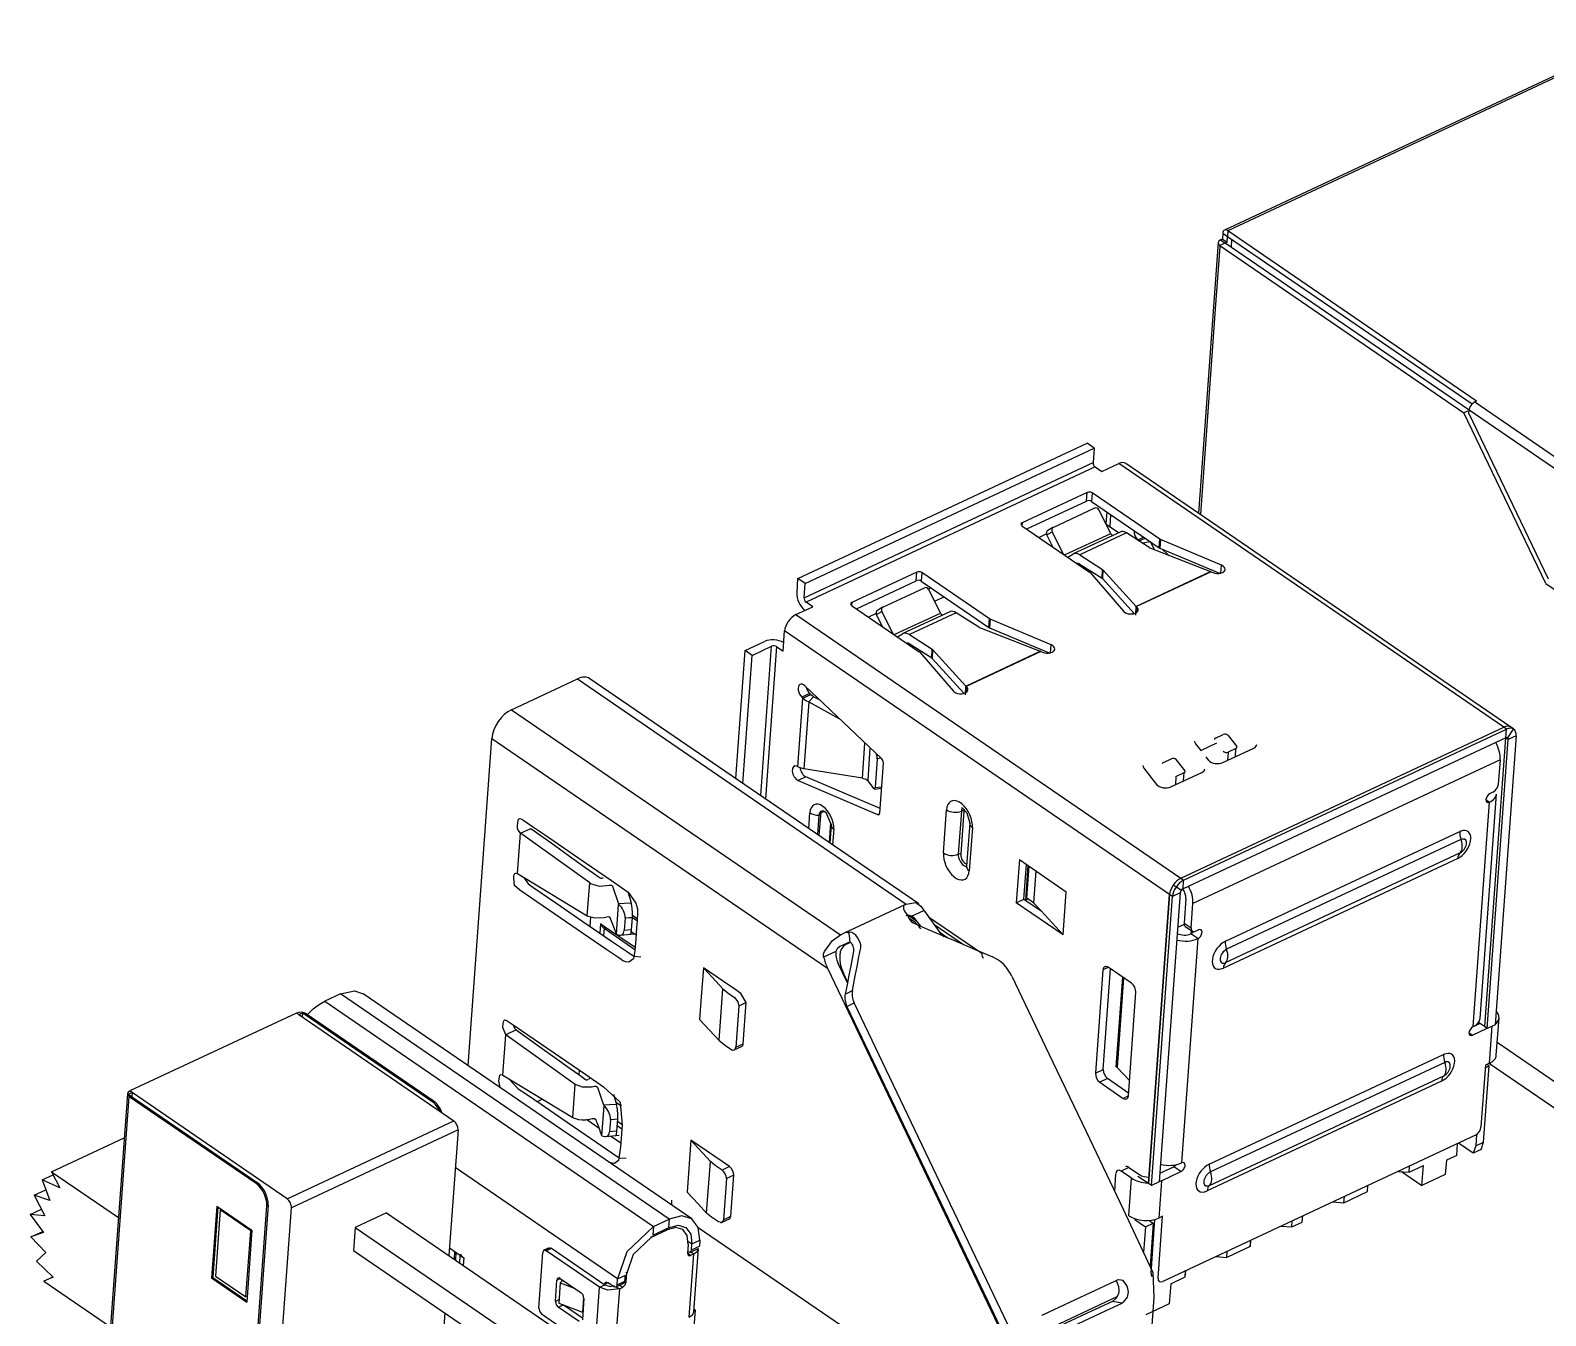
# Model space of a CAD drawing. Header units: millimetres. Extents: x 239 to 841, y 198 to 536.
# Drawn here: x 767.02 to 788.6, y 227.14 to 245.44 of the extents above; entities that cross this region are included whole.
import ezdxf

# ---------------------------------------------------------------- set-up
doc = ezdxf.new("R2010")
doc.units = ezdxf.units.MM

msp = doc.modelspace()

# ---------------------------------------------------------------- linework, layer by layer
for p, q in [((790.103, 245.437), (784.023, 242.593)), ((789.749, 245.24), (784.072, 242.584)), ((783.999, 242.548), (783.993, 242.466)), ((783.999, 242.548), (784.066, 242.502)), ((784.072, 242.584), (784.066, 242.502)), ((784.066, 242.502), (787.548, 240.118)), ((787.613, 240.159), (784.072, 242.584)), ((783.932, 242.415), (783.652, 238.563)), ((783.957, 242.355), (783.892, 241.472)), ((783.993, 242.466), (783.965, 242.453)), ((783.965, 242.453), (784.032, 242.407)), ((783.993, 242.466), (784.06, 242.42)), ((784.032, 242.407), (784.06, 242.42)), ((784.125, 242.461), (784.117, 242.349)), ((783.892, 241.472), (783.68, 238.544)), ((787.586, 240.146), (787.613, 240.159)), ((787.586, 240.146), (792.533, 236.759)), ((787.505, 240.027), (787.433, 239.993)), ((788.596, 237.564), (787.433, 239.993)), ((787.502, 239.982), (787.505, 240.029)), ((787.502, 239.982), (788.63, 237.627)), ((792.452, 236.642), (787.505, 240.029)), ((777.952, 237.633), (782.067, 239.558)), ((778.053, 237.564), (782.168, 239.489)), ((782.168, 239.489), (782.067, 239.558)), ((782.168, 239.489), (782.153, 239.285)), ((778.038, 237.359), (782.153, 239.285)), ((782.277, 239.157), (782.518, 239.269)), ((787.999, 235.517), (782.518, 239.269)), ((788.1, 235.518), (782.619, 239.271)), ((782.183, 239.221), (778.068, 237.296)), ((782.183, 239.221), (782.277, 239.157)), ((782.069, 238.859), (781.142, 238.426)), ((782.06, 238.736), (782.069, 238.859)), ((782.139, 238.854), (782.131, 238.731)), ((783.104, 238.193), (782.139, 238.854)), ((781.208, 238.338), (782.06, 238.736)), ((781.585, 238.359), (782.178, 238.637)), ((782.131, 238.731), (783.095, 238.07)), ((782.405, 238.276), (782.237, 238.609)), ((781.142, 238.426), (781.139, 238.385)), ((781.139, 238.385), (782.103, 237.725)), ((782.348, 238.582), (782.336, 238.413)), ((782.515, 238.284), (782.341, 238.404)), ((782.403, 238.545), (782.39, 238.37)), ((781.49, 238.268), (781.383, 238.218)), ((781.495, 238.254), (781.57, 238.297)), ((781.582, 238.082), (781.495, 238.254)), ((781.582, 238.358), (781.507, 238.315)), ((781.57, 238.297), (781.729, 237.981)), ((781.747, 237.968), (782.405, 238.276)), ((782.538, 238.295), (781.871, 237.983)), ((782.63, 238.281), (781.963, 237.968)), ((782.953, 238.074), (782.63, 238.281)), ((782.876, 238.221), (782.79, 238.181)), ((782.79, 238.181), (782.799, 238.173)), ((782.807, 238.168), (782.894, 238.208)), ((783.095, 238.07), (783.104, 238.193)), ((783.114, 238.188), (783.105, 238.065)), ((783.981, 237.821), (783.114, 238.188)), ((781.568, 238.091), (781.575, 238.095)), ((781.792, 237.938), (781.866, 237.98)), ((781.963, 237.968), (782.286, 237.762)), ((782.97, 238.154), (782.859, 238.134)), ((782.963, 238.069), (783.825, 237.734)), ((783.026, 238.044), (782.97, 238.154)), ((783.105, 238.065), (783.952, 237.707)), ((783.227, 237.966), (783.138, 238.051)), ((781.933, 237.846), (781.929, 237.844)), ((781.936, 237.847), (781.933, 237.846)), ((781.936, 237.839), (781.952, 237.846)), ((781.937, 237.839), (781.952, 237.846)), ((781.957, 237.843), (782.28, 237.637)), ((782.28, 237.637), (782.286, 237.762)), ((782.293, 237.756), (782.288, 237.631)), ((782.764, 237.237), (782.293, 237.756)), ((783.973, 237.711), (783.981, 237.821)), ((777.938, 237.428), (777.952, 237.633)), ((778.053, 237.564), (777.952, 237.633)), ((778.038, 237.359), (778.053, 237.564)), ((779.644, 237.725), (778.717, 237.291)), ((778.783, 237.203), (779.635, 237.602)), ((779.635, 237.602), (779.644, 237.725)), ((779.715, 237.719), (779.706, 237.596)), ((779.706, 237.596), (780.67, 236.936)), ((780.679, 237.059), (779.715, 237.719)), ((782.111, 237.718), (782.584, 237.167)), ((782.288, 237.631), (782.74, 237.133)), ((782.763, 237.237), (783.825, 237.734)), ((783.834, 237.73), (782.77, 237.233)), ((783.834, 237.73), (783.858, 237.719)), ((788.596, 237.564), (791.074, 235.867)), ((779.16, 237.225), (779.753, 237.502)), ((779.848, 237.499), (779.809, 237.481)), ((779.98, 237.142), (779.813, 237.475)), ((779.896, 237.309), (780.032, 237.373)), ((777.921, 237.119), (778.162, 237.232)), ((777.921, 237.119), (783.402, 233.366)), ((778.162, 237.232), (778.068, 237.296)), ((778.717, 237.291), (778.714, 237.25)), ((778.714, 237.251), (779.678, 236.59)), ((779.065, 237.133), (778.958, 237.083)), ((779.07, 237.12), (779.145, 237.163)), ((779.157, 236.947), (779.07, 237.12)), ((779.157, 237.223), (779.083, 237.18)), ((779.145, 237.163), (779.304, 236.847)), ((779.322, 236.834), (779.98, 237.142)), ((780.113, 237.16), (779.446, 236.848)), ((780.205, 237.146), (779.538, 236.834)), ((780.528, 236.939), (780.205, 237.146)), ((782.783, 237.216), (782.77, 237.232)), ((782.779, 237.153), (782.783, 237.216)), ((777.74, 236.599), (777.761, 236.886)), ((783.242, 233.133), (777.761, 236.886)), ((779.143, 236.957), (779.15, 236.96)), ((780.538, 236.935), (781.4, 236.599)), ((780.67, 236.936), (780.679, 237.059)), ((780.689, 237.053), (780.68, 236.93)), ((780.68, 236.93), (781.527, 236.573)), ((781.556, 236.687), (780.689, 237.053)), ((777.198, 236.607), (777.476, 236.737)), ((777.298, 236.539), (777.576, 236.669)), ((777.421, 234.542), (777.576, 236.669)), ((777.646, 236.663), (777.489, 234.495)), ((777.646, 236.663), (777.74, 236.599)), ((779.367, 236.803), (779.441, 236.846)), ((779.508, 236.712), (779.504, 236.709)), ((779.511, 236.713), (779.508, 236.712)), ((779.512, 236.704), (779.527, 236.712)), ((779.512, 236.705), (779.527, 236.712)), ((779.533, 236.709), (779.855, 236.502)), ((779.538, 236.834), (779.861, 236.627)), ((781.548, 236.577), (781.556, 236.687)), ((777.065, 234.785), (777.198, 236.607)), ((777.165, 234.717), (777.298, 236.539)), ((777.298, 236.539), (777.198, 236.607)), ((779.686, 236.584), (780.159, 236.033)), ((779.855, 236.502), (779.861, 236.627)), ((779.868, 236.621), (779.863, 236.496)), ((779.863, 236.496), (780.315, 235.999)), ((780.339, 236.103), (779.868, 236.621)), ((780.339, 236.103), (781.4, 236.599)), ((781.409, 236.595), (780.345, 236.098)), ((781.409, 236.595), (781.433, 236.585)), ((773.874, 235.766), (774.812, 236.205)), ((774.812, 236.205), (779.494, 232.999)), ((779.671, 233.001), (774.989, 236.207)), ((779.144, 235.065), (778.051, 236.104)), ((780.358, 236.082), (780.345, 236.098)), ((780.354, 236.019), (780.358, 236.082)), ((777.952, 234.953), (778.023, 235.93)), ((778.119, 235.996), (778.008, 235.944)), ((778.008, 235.944), (778.023, 235.93)), ((778.023, 235.93), (778.134, 235.982)), ((778.104, 235.877), (778.035, 234.924)), ((778.174, 235.95), (778.104, 235.877)), ((778.104, 235.877), (778.542, 235.637)), ((778.134, 235.982), (778.119, 235.996)), ((778.266, 235.899), (778.174, 235.95)), ((778.257, 235.908), (778.257, 235.904)), ((778.262, 235.902), (778.261, 235.904)), ((778.265, 235.9), (778.265, 235.9)), ((773.874, 235.766), (778.556, 232.56)), ((783.402, 233.366), (787.999, 235.517)), ((783.402, 233.366), (787.999, 235.517)), ((788.03, 235.366), (783.433, 233.216)), ((783.442, 233.339), (788.039, 235.489)), ((783.894, 235.36), (784.004, 235.412)), ((784.075, 235.4), (784.197, 235.244)), ((788.023, 235.363), (787.725, 231.256)), ((788.023, 235.363), (787.725, 231.256)), ((788.175, 235.395), (787.876, 231.281)), ((788.039, 235.489), (787.999, 235.517)), ((788.03, 235.366), (788.039, 235.489)), ((788.064, 235.343), (788.03, 235.366)), ((788.055, 235.367), (788.14, 235.49)), ((788.055, 235.367), (788.055, 235.367)), ((788.175, 235.395), (788.064, 235.343)), ((788.14, 235.491), (788.1, 235.518)), ((773.255, 230.701), (773.594, 235.358)), ((773.594, 235.358), (778.374, 232.085)), ((778.869, 234.789), (778.905, 235.291)), ((778.977, 235.223), (778.944, 234.76)), ((783.611, 235.282), (783.687, 235.186)), ((783.687, 235.186), (783.913, 235.292)), ((784.001, 235.013), (784.441, 235.219)), ((784.076, 235.162), (784.068, 235.044)), ((784.187, 235.214), (784.076, 235.162)), ((784.178, 235.096), (784.187, 235.214)), ((787.765, 231.229), (788.064, 235.343)), ((777.952, 234.953), (777.937, 234.96)), ((779.081, 235.067), (779.051, 234.658)), ((779.07, 235.135), (779.072, 235.13)), ((779.072, 235.13), (779.075, 235.13)), ((779.134, 235.074), (779.081, 235.067)), ((779.116, 234.295), (779.168, 235.006)), ((782.874, 234.935), (783.057, 234.701)), ((783.152, 235.013), (783.27, 235.068)), ((783.333, 235.057), (783.46, 234.896)), ((787.948, 235.054), (783.573, 233.008)), ((783.757, 235.096), (783.798, 235.044)), ((787.948, 235.054), (787.922, 234.706)), ((778.065, 234.811), (777.953, 234.759)), ((777.953, 234.759), (779.086, 234.274)), ((778.869, 234.789), (778.035, 234.924)), ((779.121, 234.359), (778.065, 234.811)), ((779.037, 234.64), (778.944, 234.76)), ((783.262, 234.667), (783.703, 234.873)), ((783.333, 234.815), (783.324, 234.697)), ((783.333, 234.815), (783.45, 234.87)), ((783.441, 234.751), (783.45, 234.87)), ((779.043, 234.636), (779.142, 234.649)), ((779.051, 234.658), (779.143, 234.669)), ((787.663, 231.372), (787.895, 234.565)), ((787.842, 234.59), (787.805, 234.572)), ((778.104, 234.074), (778.12, 234.298)), ((779.086, 234.274), (779.115, 234.287)), ((780.022, 233.726), (780.067, 234.34)), ((780.278, 234.323), (780.233, 233.709)), ((780.313, 234.321), (780.269, 233.707)), ((787.564, 231.257), (787.796, 234.449)), ((787.745, 234.485), (787.796, 234.449)), ((778.25, 234.264), (778.23, 233.988)), ((778.272, 234.258), (778.251, 233.973)), ((778.4, 233.872), (778.42, 234.156)), ((778.422, 234.127), (778.404, 233.869)), ((780.396, 234.151), (780.351, 233.537)), ((780.434, 234.088), (780.39, 233.474)), ((778.461, 234.065), (778.445, 233.841)), ((784.036, 232.469), (787.372, 234.03)), ((787.39, 233.917), (784.054, 232.356)), ((787.344, 233.648), (784.008, 232.087)), ((784.04, 232.165), (787.376, 233.726)), ((781.103, 233.631), (781.058, 233.017)), ((781.103, 233.631), (781.771, 233.173)), ((781.169, 233.069), (781.205, 233.561)), ((781.226, 233.546), (781.19, 233.054)), ((781.239, 233.537), (781.206, 233.086)), ((781.339, 233.469), (781.307, 233.017)), ((783.334, 233.242), (783.293, 233.269)), ((783.406, 233.192), (783.334, 233.242)), ((783.402, 233.366), (783.442, 233.339)), ((783.433, 233.216), (783.442, 233.339)), ((775.368, 232.57), (775.399, 232.995)), ((775.397, 233.002), (775.399, 232.995)), ((781.058, 233.017), (781.169, 233.069)), ((781.726, 232.559), (781.058, 233.017)), ((781.169, 233.069), (781.412, 232.903)), ((781.191, 233.054), (781.228, 233.071)), ((781.307, 233.017), (781.206, 233.086)), ((781.307, 233.017), (781.412, 232.903)), ((781.726, 232.559), (781.771, 233.173)), ((782.943, 229.019), (783.242, 233.133)), ((783.242, 233.133), (782.943, 229.019)), ((782.983, 228.992), (783.282, 233.106)), ((783.393, 233.158), (783.094, 229.044)), ((783.282, 233.106), (783.242, 233.133)), ((783.393, 233.158), (783.282, 233.106)), ((783.473, 233.076), (783.448, 232.728)), ((783.548, 232.66), (783.573, 233.008)), ((774.997, 232.813), (774.988, 232.685)), ((775.492, 232.802), (775.479, 232.624)), ((775.595, 232.808), (775.661, 232.763)), ((775.662, 232.789), (775.596, 232.835)), ((779.591, 232.756), (779.529, 232.799)), ((779.569, 232.827), (779.744, 232.909)), ((779.754, 232.896), (779.959, 232.613)), ((779.81, 232.818), (780.567, 232.3)), ((781.412, 232.903), (781.726, 232.559)), ((775.142, 232.716), (775.133, 232.587)), ((775.214, 232.666), (775.142, 232.716)), ((775.191, 232.655), (775.183, 232.552)), ((775.191, 232.655), (775.214, 232.666)), ((775.191, 232.655), (775.63, 232.354)), ((775.632, 232.38), (775.214, 232.666)), ((775.368, 232.57), (775.366, 232.576)), ((775.424, 232.556), (775.613, 232.575)), ((775.646, 232.558), (775.578, 232.604)), ((779.699, 232.685), (779.65, 232.753)), ((779.887, 232.712), (780.31, 232.423)), ((780.071, 232.525), (779.976, 232.59)), ((779.976, 232.59), (780.07, 232.525)), ((783.449, 232.706), (783.357, 232.663)), ((783.448, 232.728), (783.548, 232.66)), ((783.465, 232.681), (783.566, 232.612)), ((783.644, 232.507), (783.544, 232.576)), ((783.549, 232.578), (783.552, 232.621)), ((783.653, 232.63), (783.616, 232.613)), ((778.701, 232.453), (778.633, 232.421)), ((783.644, 232.507), (783.412, 229.314)), ((778.655, 231.876), (778.522, 232.155)), ((778.374, 232.085), (780.902, 226.79)), ((778.6, 232.015), (778.583, 232.027)), ((778.658, 231.893), (778.6, 232.015)), ((782.294, 232.063), (782.187, 230.59)), ((782.368, 232.098), (782.294, 232.063)), ((782.298, 230.642), (782.402, 232.075)), ((782.701, 231.871), (782.367, 232.099)), ((782.482, 230.683), (782.575, 231.957)), ((782.588, 231.948), (782.495, 230.672)), ((771.439, 231.719), (771.217, 231.615)), ((776.118, 228.515), (771.439, 231.719)), ((776.441, 228.519), (771.762, 231.723)), ((776.83, 231.055), (776.883, 231.792)), ((778.624, 231.716), (778.727, 231.767)), ((782.655, 230.269), (782.762, 231.743)), ((771.217, 231.615), (775.895, 228.411)), ((777.111, 231.547), (777.068, 230.961)), ((777.173, 231.009), (777.216, 231.596)), ((778.648, 231.543), (778.751, 231.594)), ((770.812, 231.448), (768.44, 230.338)), ((770.846, 231.425), (770.812, 231.448)), ((770.846, 231.425), (770.901, 231.451)), ((770.846, 231.425), (773.051, 229.915)), ((770.897, 231.39), (770.901, 231.451)), ((770.901, 231.451), (770.935, 231.428)), ((770.935, 231.428), (770.953, 231.437)), ((770.935, 231.428), (772.739, 230.192)), ((770.953, 231.437), (772.758, 230.201)), ((776.552, 231.356), (776.83, 231.055)), ((787.662, 231.299), (787.546, 231.245)), ((787.725, 231.256), (787.64, 231.314)), ((787.876, 231.281), (787.765, 231.229)), ((787.893, 230.847), (787.932, 231.379)), ((787.504, 231.169), (787.555, 231.134)), ((787.555, 231.134), (787.762, 231.231)), ((787.567, 231.258), (787.567, 231.255)), ((787.765, 231.229), (787.725, 231.256)), ((787.795, 230.732), (787.833, 231.261)), ((777.045, 230.922), (777.149, 230.971)), ((777.068, 230.961), (777.173, 231.009)), ((783.805, 229.297), (787.141, 230.858)), ((787.907, 231.031), (789.265, 230.101)), ((774.839, 230.636), (774.834, 230.568)), ((782.187, 230.59), (782.298, 230.642)), ((782.495, 230.672), (782.67, 230.486)), ((787.16, 230.745), (783.823, 229.185)), ((787.739, 230.706), (787.675, 229.826)), ((787.712, 229.61), (787.791, 230.694)), ((787.736, 230.669), (787.791, 230.694)), ((787.795, 230.732), (787.739, 230.706)), ((787.791, 230.694), (787.76, 230.716)), ((787.794, 230.731), (789.239, 229.742)), ((774.984, 230.537), (774.981, 230.506)), ((782.359, 230.514), (782.248, 230.462)), ((782.248, 230.462), (782.582, 230.233)), ((782.657, 230.309), (782.359, 230.514)), ((787.114, 230.476), (783.777, 228.915)), ((783.809, 228.994), (787.146, 230.555)), ((768.407, 230.299), (768.026, 225.068)), ((768.052, 225.026), (768.432, 230.257)), ((768.473, 230.315), (768.417, 230.289)), ((768.451, 230.266), (768.417, 230.289)), ((768.451, 230.266), (768.432, 230.257)), ((770.237, 229.022), (768.432, 230.257)), ((768.473, 230.315), (768.44, 230.338)), ((770.255, 229.03), (768.451, 230.266)), ((768.473, 230.315), (768.469, 230.254)), ((770.679, 228.805), (768.473, 230.315)), ((772.739, 230.192), (772.758, 230.201)), ((782.582, 230.233), (782.654, 230.267)), ((775.16, 229.702), (775.191, 230.126)), ((775.188, 230.134), (775.191, 230.126)), ((775.439, 230.122), (775.36, 230.176)), ((770.679, 228.805), (773.051, 229.915)), ((773.112, 229.787), (770.74, 228.677)), ((773.112, 229.787), (772.982, 227.996)), ((775.283, 229.934), (775.27, 229.755)), ((775.384, 229.907), (775.45, 229.862)), ((767.327, 229.189), (768.361, 229.673)), ((775.16, 229.702), (775.157, 229.708)), ((775.216, 229.688), (775.405, 229.707)), ((776.427, 229.637), (776.373, 228.9)), ((776.705, 229.336), (776.427, 229.637)), ((776.976, 229.261), (776.427, 229.637)), ((787.595, 229.709), (783.147, 227.628)), ((787.331, 229.421), (787.343, 229.591)), ((787.566, 229.453), (787.355, 229.597)), ((787.601, 229.558), (787.566, 229.453)), ((787.613, 229.72), (787.601, 229.558)), ((787.601, 229.558), (787.712, 229.61)), ((787.677, 229.505), (787.712, 229.61)), ((776.651, 228.599), (776.705, 229.336)), ((787.182, 229.352), (787.167, 229.147)), ((787.331, 229.421), (787.182, 229.352)), ((787.677, 229.505), (787.566, 229.453)), ((767.193, 229.071), (767.349, 229.145)), ((767.327, 229.189), (767.442, 228.961)), ((767.327, 229.189), (768.279, 228.537)), ((775.383, 227.665), (773.073, 229.247)), ((776.976, 229.261), (776.871, 229.212)), ((777.037, 229.14), (776.932, 229.091)), ((776.994, 228.554), (777.037, 229.14)), ((782.461, 228.907), (782.479, 229.161)), ((782.663, 229.25), (782.552, 229.198)), ((782.702, 229.095), (782.552, 229.198)), ((782.663, 229.25), (782.814, 229.147)), ((782.943, 229.019), (782.792, 229.122)), ((783.103, 229.166), (783.303, 229.26)), ((783.125, 229.061), (783.403, 229.191)), ((783.403, 229.191), (783.303, 229.26)), ((783.308, 229.263), (783.31, 229.285)), ((786.495, 229.194), (786.651, 229.182)), ((786.542, 229.191), (786.834, 228.991)), ((786.651, 229.182), (786.855, 229.277)), ((786.651, 229.182), (786.657, 229.27)), ((786.834, 228.991), (786.855, 229.277)), ((787.167, 229.147), (786.834, 228.991)), ((767.077, 228.855), (767.244, 228.933)), ((767.442, 228.961), (767.193, 229.071)), ((767.193, 229.071), (767.3, 228.78)), ((770.237, 229.022), (770.255, 229.03)), ((776.932, 229.091), (776.89, 228.505)), ((782.664, 228.562), (782.702, 229.095)), ((782.983, 228.992), (782.943, 229.019)), ((783.094, 229.044), (782.983, 228.992)), ((783.125, 229.061), (783.087, 228.529)), ((785.724, 228.748), (786.058, 228.905)), ((786.058, 228.905), (786.066, 228.994)), ((786.058, 228.905), (786.064, 228.993)), ((767.3, 228.78), (767.077, 228.855)), ((767.077, 228.855), (767.231, 228.562)), ((769.678, 228.7), (769.604, 227.676)), ((769.695, 228.688), (769.622, 227.685)), ((769.678, 228.7), (770.179, 228.357)), ((770.251, 226.803), (770.389, 228.703)), ((770.408, 228.711), (770.27, 226.812)), ((770.408, 228.711), (770.389, 228.703)), ((770.521, 225.667), (770.74, 228.677)), ((785.568, 228.761), (785.724, 228.748)), ((785.724, 228.748), (785.73, 228.837)), ((767.023, 228.58), (767.182, 228.654)), ((767.231, 228.562), (767.023, 228.58)), ((767.023, 228.58), (767.213, 228.325)), ((769.727, 228.645), (769.658, 227.703)), ((769.746, 228.653), (769.727, 228.645)), ((770.161, 228.347), (769.727, 228.645)), ((772.095, 228.603), (771.65, 228.395)), ((772.095, 228.603), (775.487, 226.281)), ((775.895, 228.411), (776.118, 228.515)), ((776.118, 228.515), (776.109, 228.392)), ((776.852, 228.46), (776.985, 228.522)), ((782.748, 228.521), (782.748, 228.508)), ((782.748, 228.508), (782.764, 228.516)), ((782.748, 228.508), (782.898, 228.405)), ((782.953, 228.496), (783.009, 228.457)), ((782.978, 227.744), (783.034, 228.51)), ((782.997, 228.502), (783.033, 228.499)), ((783.078, 227.675), (783.142, 228.555)), ((783.142, 228.555), (783.087, 228.529)), ((784.983, 228.402), (784.989, 228.49)), ((784.983, 228.402), (785.131, 228.471)), ((785.131, 228.471), (785.139, 228.56)), ((785.131, 228.471), (785.137, 228.559)), ((767.033, 228.261), (767.202, 228.34)), ((767.213, 228.325), (767.033, 228.261)), ((767.033, 228.261), (767.246, 228.037)), ((770.093, 227.406), (770.161, 228.347)), ((770.179, 228.357), (770.105, 227.333)), ((770.179, 228.355), (770.161, 228.347)), ((771.65, 228.395), (771.626, 228.068)), ((771.65, 228.395), (775.042, 226.073)), ((775.855, 228.267), (775.867, 228.259)), ((775.867, 228.259), (776.089, 228.363)), ((775.895, 228.411), (775.886, 228.288)), ((775.886, 228.288), (776.109, 228.392)), ((776.089, 228.363), (776.072, 228.375)), ((782.898, 228.405), (782.872, 228.046)), ((782.898, 228.405), (783.009, 228.457)), ((783.009, 228.457), (782.965, 227.85)), ((783.002, 228.365), (783.024, 228.375)), ((784.827, 228.414), (784.983, 228.402)), ((767.246, 228.037), (767.109, 227.914)), ((771.626, 228.068), (775.018, 225.745)), ((772.99, 228.103), (773.194, 227.963)), ((773.063, 228.053), (773.055, 227.946)), ((773.079, 227.93), (773.087, 228.036)), ((774.263, 227.247), (774.321, 228.041)), ((774.411, 228.105), (774.336, 228.07)), ((774.368, 228.064), (774.442, 228.099)), ((775.127, 227.545), (774.368, 228.064)), ((774.442, 228.099), (775.201, 227.579)), ((776.389, 228.155), (776.38, 228.028)), ((776.424, 227.998), (776.38, 228.028)), ((776.382, 228.057), (776.389, 228.052)), ((776.384, 228.056), (776.382, 228.055)), ((776.384, 228.202), (776.443, 228.161)), ((776.421, 228.046), (776.532, 228.098)), ((776.425, 228.048), (776.469, 228.019)), ((776.437, 228.075), (776.443, 228.161)), ((776.437, 228.075), (776.548, 228.127)), ((776.443, 228.161), (776.554, 228.213)), ((776.469, 227.195), (776.535, 228.096)), ((776.554, 228.213), (776.548, 228.127)), ((784.389, 228.124), (784.056, 227.968)), ((784.056, 227.968), (784.062, 228.056)), ((784.389, 228.124), (784.398, 228.213)), ((784.396, 228.212), (784.389, 228.124)), ((767.109, 227.914), (767.35, 227.688)), ((773.137, 227.89), (773.144, 227.997)), ((773.194, 227.963), (773.186, 227.856)), ((776.403, 227.118), (776.469, 228.019)), ((776.469, 228.019), (776.424, 227.998)), ((783.9, 227.98), (784.056, 227.968)), ((767.214, 227.633), (767.343, 227.694)), ((767.35, 227.688), (767.214, 227.633)), ((767.214, 227.633), (768.165, 226.981)), ((769.622, 227.685), (769.604, 227.676)), ((769.604, 227.676), (770.105, 227.333)), ((769.622, 227.685), (770.106, 227.353)), ((769.658, 227.703), (770.093, 227.406)), ((774.498, 227.343), (774.52, 227.646)), ((774.52, 227.646), (774.568, 227.669)), ((774.567, 227.606), (774.546, 227.319)), ((774.567, 227.67), (774.865, 227.466)), ((774.592, 227.653), (774.59, 227.628)), ((775.202, 227.587), (775.25, 227.61)), ((775.249, 227.611), (775.329, 227.556)), ((775.361, 227.55), (775.472, 227.602)), ((775.376, 227.579), (775.383, 227.665)), ((775.376, 227.579), (775.488, 227.631)), ((775.383, 227.665), (775.494, 227.717)), ((775.488, 227.631), (775.494, 227.717)), ((775.505, 227.619), (775.488, 227.631)), ((775.514, 227.746), (775.503, 227.754)), ((775.505, 227.619), (775.514, 227.746)), ((783.259, 227.595), (783.463, 227.691)), ((783.463, 227.691), (783.471, 227.78)), ((783.463, 227.691), (783.469, 227.779)), ((770.111, 227.414), (770.093, 227.406)), ((774.904, 227.383), (774.882, 227.08)), ((774.9, 227.395), (774.885, 227.19)), ((775.061, 226.644), (775.127, 227.545)), ((775.127, 227.545), (775.201, 227.579)), ((775.409, 227.523), (775.343, 226.622)), ((775.365, 227.552), (775.409, 227.523)), ((775.409, 227.523), (775.453, 227.543)), ((775.453, 227.543), (775.41, 227.573)), ((782.499, 227.411), (781.412, 226.902)), ((783.259, 227.595), (783.238, 227.309)), ((772.923, 227.18), (772.863, 226.359)), ((774.55, 227.368), (774.498, 227.343)), ((774.538, 227.261), (774.612, 227.295)), ((774.835, 227.057), (774.538, 227.261)), ((774.612, 227.295), (774.884, 227.109)), ((776.461, 226.807), (776.491, 227.216)), ((776.47, 227.206), (776.491, 227.216)), ((776.491, 227.216), (776.472, 227.229)), ((783.238, 227.309), (782.904, 227.153)), ((774.302, 227.164), (775.061, 226.644))]:
    msp.add_line(p, q)
for points in [[(784.06, 242.42), (784.066, 242.502)], [(783.965, 242.453), (783.942, 242.436), (783.932, 242.415), (783.938, 242.392), (783.958, 242.372)], [(783.958, 242.372), (783.957, 242.363), (783.957, 242.355)], [(784.032, 242.407), (783.958, 242.372)], [(783.958, 242.372), (787.433, 239.993)], [(787.507, 240.028), (784.032, 242.407)], [(783.834, 237.73), (783.829, 237.732), (783.825, 237.734)], [(782.76, 237.111), (782.764, 237.238)], [(781.409, 236.595), (781.404, 236.598), (781.4, 236.599)], [(780.335, 235.977), (780.339, 236.103)], [(780.335, 235.977), (780.34, 236.044), (780.345, 236.098)], [(780.339, 236.103), (780.342, 236.1), (780.345, 236.098)], [(778.023, 235.93), (778.065, 235.898), (778.104, 235.877)], [(778.174, 235.95), (778.15, 235.967), (778.134, 235.982)], [(778.035, 234.924), (777.985, 234.939), (777.952, 234.953)], [(778.869, 234.789), (778.92, 234.776), (778.944, 234.76)], [(778.324, 234.323), (778.324, 234.323), (778.324, 234.323), (778.324, 234.323), (778.324, 234.323), (778.324, 234.323), (778.324, 234.323), (778.325, 234.322), (778.347, 234.306), (778.422, 234.126)], [(780.28, 234.375), (780.28, 234.375), (780.28, 234.375), (780.28, 234.375), (780.28, 234.375), (780.28, 234.375), (780.281, 234.375), (780.288, 234.371), (780.354, 234.298), (780.396, 234.151)], [(774.002, 234.006), (773.969, 234.05), (773.961, 234.073), (773.959, 234.083), (773.958, 234.092), (773.959, 234.1), (773.959, 234.114), (773.962, 234.156), (773.968, 234.199), (773.987, 234.218), (774.02, 234.209), (774.048, 234.19), (774.097, 234.156), (774.186, 234.095), (774.343, 233.988), (774.82, 233.661), (775.298, 233.334), (775.536, 233.169), (775.643, 233.013), (775.666, 232.931), (775.669, 232.896), (775.669, 232.87), (775.668, 232.859), (775.667, 232.838), (775.664, 232.805), (775.661, 232.754), (775.654, 232.663), (775.642, 232.5), (775.63, 232.338), (775.608, 232.221), (775.546, 232.173), (775.499, 232.176), (775.459, 232.193), (775.433, 232.21), (775.388, 232.241), (775.331, 232.28), (775.231, 232.349), (775.051, 232.472), (774.73, 232.691), (774.157, 233.084), (773.994, 233.195), (773.917, 233.263), (773.905, 233.37), (773.908, 233.404), (773.91, 233.416), (773.919, 233.433), (773.934, 233.441), (773.96, 233.433)], [(774.002, 234.006), (774.15, 234.076)], [(774.15, 234.075), (774.484, 233.836), (774.701, 233.681), (774.917, 233.526), (775.039, 233.44), (775.092, 233.402), (775.134, 233.372)], [(778.426, 234.143), (778.423, 234.134), (778.422, 234.128)], [(778.422, 234.128), (778.434, 234.091), (778.461, 234.065)], [(773.96, 233.433), (774.002, 234.006)], [(774.988, 233.301), (774.002, 234.006)], [(773.96, 233.433), (774.953, 232.831)], [(780.351, 233.537), (780.349, 233.521), (780.348, 233.52), (780.348, 233.52)], [(774.05, 233.377), (774.112, 233.285), (774.178, 233.24), (774.295, 233.16), (774.503, 233.018), (774.876, 232.762), (775.299, 232.473), (775.511, 232.328), (775.616, 232.257), (775.714, 232.249)], [(774.953, 232.831), (774.988, 233.301)], [(774.988, 233.301), (774.994, 233.296), (775, 233.293)], [(775, 233.293), (775.122, 233.256), (775.224, 233.262)], [(775.134, 233.372), (775.147, 233.367), (775.158, 233.367)], [(775.158, 233.367), (775.159, 233.367), (775.16, 233.367)], [(775.16, 233.367), (775.171, 233.37), (775.179, 233.372)], [(775.224, 233.262), (775.263, 233.27)], [(775.263, 233.27), (775.297, 233.267), (775.313, 233.253)], [(775.313, 233.253), (775.397, 233.002)], [(775.577, 233.014), (775.476, 233.008), (775.397, 233.002)], [(775.529, 233.175), (775.556, 233.085), (775.577, 233.014)], [(775.595, 232.809), (775.596, 232.882), (775.592, 232.932), (775.586, 232.978), (775.577, 233.014)], [(778.625, 232.593), (779.476, 232.991)], [(779.476, 232.991), (779.462, 232.981), (779.455, 232.972)], [(779.476, 232.991), (779.486, 232.995), (779.494, 232.999)], [(779.494, 232.999), (779.629, 233.02), (779.703, 232.969)], [(774.966, 232.824), (774.959, 232.828), (774.953, 232.831)], [(775.191, 232.805), (775.06, 232.798), (774.966, 232.824)], [(775.23, 232.814), (775.191, 232.805)], [(775.28, 232.801), (775.257, 232.815), (775.23, 232.814)], [(775.366, 232.576), (775.28, 232.801)], [(775.492, 232.802), (775.549, 232.806), (775.595, 232.809)], [(775.582, 232.634), (775.595, 232.809)], [(779.455, 232.972), (779.455, 232.926), (779.479, 232.883)], [(779.479, 232.883), (779.506, 232.844), (779.523, 232.81)], [(779.569, 232.827), (779.522, 232.84), (779.487, 232.832)], [(779.523, 232.84), (779.65, 232.753)], [(779.523, 232.81), (779.53, 232.797), (779.535, 232.787)], [(779.535, 232.787), (779.561, 232.75), (779.59, 232.732)], [(779.703, 232.969), (779.724, 232.938), (779.744, 232.909)], [(779.744, 232.909), (779.75, 232.902), (779.754, 232.896)], [(775.582, 232.634), (775.524, 232.629), (775.479, 232.624)], [(775.564, 232.57), (775.57, 232.575), (775.575, 232.588), (775.582, 232.634)], [(778.327, 232.325), (778.443, 232.481), (778.556, 232.56)], [(778.556, 232.56), (778.595, 232.578), (778.625, 232.593)], [(778.661, 232.601), (778.64, 232.598), (778.625, 232.593)], [(778.691, 232.511), (778.679, 232.578), (778.658, 232.596), (778.625, 232.593)], [(778.777, 232.554), (778.718, 232.594), (778.661, 232.601)], [(779.59, 232.732), (779.805, 232.639), (779.975, 232.566), (780.223, 232.46), (780.472, 232.353), (780.721, 232.246)], [(778.549, 232.393), (778.51, 232.362), (778.492, 232.323)], [(778.693, 232.46), (778.549, 232.393)], [(778.69, 232.494), (778.691, 232.504), (778.691, 232.511)], [(778.693, 232.46), (778.69, 232.48), (778.69, 232.494)], [(778.693, 232.46), (778.694, 232.459), (778.695, 232.459)], [(778.695, 232.459), (778.709, 232.445), (778.718, 232.43)], [(778.718, 232.43), (778.726, 232.413), (778.733, 232.399)], [(778.727, 231.767), (778.767, 231.976), (778.793, 232.111), (778.819, 232.246), (778.845, 232.381)], [(778.733, 232.399), (778.744, 232.36), (778.742, 232.33)], [(778.821, 232.482), (778.798, 232.524), (778.777, 232.554)], [(778.836, 232.45), (778.827, 232.468), (778.821, 232.482)], [(778.845, 232.381), (778.845, 232.42), (778.836, 232.45)], [(778.317, 232.242), (778.316, 232.289), (778.327, 232.325)], [(778.492, 232.323), (778.317, 232.242)], [(778.742, 232.33), (778.702, 232.121), (778.676, 231.986), (778.65, 231.851), (778.624, 231.716)], [(776.605, 232.093), (776.575, 231.68), (776.552, 231.356)], [(776.883, 231.792), (776.728, 231.96), (776.605, 232.093)], [(777.216, 231.596), (777.14, 231.727), (777.051, 231.788), (776.891, 231.897), (776.605, 232.093)], [(780.998, 231.971), (781.525, 230.866), (782.053, 229.762), (782.58, 228.657), (783.002, 227.754), (783.02, 227.399), (782.924, 226.08)], [(771.439, 231.719), (771.637, 231.763), (771.762, 231.723)], [(776.883, 231.792), (776.973, 231.721), (777.05, 231.668)], [(770.97, 231.429), (771.05, 231.506), (771.105, 231.549), (771.161, 231.585), (771.217, 231.615)], [(777.05, 231.668), (777.097, 231.607), (777.111, 231.547)], [(777.216, 231.596), (777.111, 231.547)], [(778.648, 231.543), (780.037, 228.635), (780.648, 227.356), (780.782, 227.075), (780.888, 226.851), (780.913, 226.702)], [(780.941, 225.152), (781.013, 226.145), (781.045, 226.581), (781.045, 226.7), (781.018, 226.83), (780.939, 227.012), (778.751, 231.594)], [(773.793, 231.137), (773.75, 231.241), (773.755, 231.298), (773.764, 231.338), (773.779, 231.349), (773.798, 231.347), (773.84, 231.32), (773.924, 231.262), (774.933, 230.572), (775.185, 230.399), (775.421, 230.177), (775.45, 229.85), (775.427, 229.541), (775.397, 229.348), (775.339, 229.305), (775.259, 229.319)], [(773.899, 231.278), (773.918, 231.233), (773.942, 231.207)], [(773.752, 230.564), (773.793, 231.137)], [(773.942, 231.207), (773.793, 231.137)], [(774.779, 230.432), (773.793, 231.137)], [(773.942, 231.207), (774.276, 230.967), (774.492, 230.813), (774.709, 230.658), (774.83, 230.571), (774.883, 230.533), (774.925, 230.503)], [(776.83, 231.055), (776.919, 230.984), (776.996, 230.931)], [(773.712, 230.386), (773.695, 230.481), (773.709, 230.563), (773.728, 230.572), (773.752, 230.564)], [(773.752, 230.564), (774.745, 229.962)], [(773.842, 230.508), (773.969, 230.371), (774.086, 230.291), (774.294, 230.149), (774.667, 229.893), (775.09, 229.604), (775.302, 229.459), (775.408, 229.388), (775.505, 229.38)], [(774.745, 229.962), (774.779, 230.432)], [(774.792, 230.424), (774.784, 230.428), (774.779, 230.432)], [(775.015, 230.393), (774.885, 230.391), (774.792, 230.424)], [(774.925, 230.503), (774.938, 230.498), (774.95, 230.498)], [(774.95, 230.498), (774.951, 230.498), (774.952, 230.499)], [(774.952, 230.499), (774.962, 230.502), (774.971, 230.504)], [(775.054, 230.401), (775.033, 230.397), (775.015, 230.393)], [(775.104, 230.384), (775.081, 230.401), (775.054, 230.401)], [(774.317, 230.221), (774.241, 230.185)], [(775.188, 230.134), (775.16, 230.219), (775.141, 230.274), (775.123, 230.329), (775.113, 230.36), (775.104, 230.384)], [(775.325, 230.291), (775.349, 230.21), (775.369, 230.146)], [(775.369, 230.146), (775.268, 230.139), (775.188, 230.134)], [(775.386, 229.941), (775.387, 230.013), (775.384, 230.063), (775.377, 230.109), (775.369, 230.146)], [(774.745, 229.962), (774.752, 229.958), (774.758, 229.955)], [(774.758, 229.955), (774.828, 229.933), (774.88, 229.927), (774.932, 229.929), (774.982, 229.937)], [(775.12, 229.806), (774.939, 229.93)], [(774.982, 229.937), (775.004, 229.942), (775.021, 229.946)], [(775.021, 229.946), (775.055, 229.945), (775.072, 229.932)], [(775.072, 229.932), (775.081, 229.908), (775.088, 229.889), (775.101, 229.856), (775.12, 229.806), (775.138, 229.757), (775.157, 229.708)], [(775.374, 229.766), (775.316, 229.76), (775.27, 229.755)], [(775.283, 229.934), (775.341, 229.938), (775.386, 229.941)], [(775.355, 229.702), (775.361, 229.707), (775.367, 229.72), (775.374, 229.766)], [(775.374, 229.766), (775.386, 229.941)], [(775.446, 229.795), (775.379, 229.841)], [(775.431, 229.593), (775.282, 229.695)], [(776.871, 229.212), (776.773, 229.279), (776.705, 229.336)], [(776.373, 228.9), (776.529, 228.731), (776.651, 228.599)], [(776.153, 228.784), (776.151, 228.748), (776.149, 228.72)], [(776.554, 228.213), (776.533, 228.397), (776.442, 228.519), (776.296, 228.56), (776.118, 228.515)], [(776.818, 228.475), (776.719, 228.542), (776.651, 228.599)], [(776.89, 228.505), (776.881, 228.48), (776.865, 228.466), (776.818, 228.475)], [(776.89, 228.505), (776.994, 228.554)], [(776.971, 228.515), (776.988, 228.532), (776.994, 228.554)], [(775.895, 228.411), (775.516, 228.05), (775.383, 227.665)], [(775.867, 228.259), (775.606, 228.011), (775.514, 227.746)], [(776.389, 228.155), (776.374, 228.282), (776.312, 228.365), (776.212, 228.394), (776.089, 228.363)], [(776.109, 228.392), (776.246, 228.427), (776.357, 228.395), (776.426, 228.302), (776.443, 228.161)], [(776.533, 228.396), (780.806, 225.47)], [(774.368, 228.064), (774.351, 228.072), (774.336, 228.07), (774.325, 228.059), (774.321, 228.041)], [(774.358, 228.058), (774.389, 228.094), (774.432, 228.104)], [(774.432, 228.104), (774.438, 228.102), (774.442, 228.099)], [(776.38, 228.028), (776.382, 228.01), (776.391, 227.997), (776.406, 227.993), (776.424, 227.998)], [(776.389, 228.052), (776.406, 228.045), (776.421, 228.046), (776.432, 228.057), (776.437, 228.075)], [(776.469, 228.019), (776.52, 228.057), (776.535, 228.096)], [(773.146, 228.018), (773.157, 227.998), (773.167, 227.986), (773.18, 227.974), (773.194, 227.963)], [(774.567, 227.67), (774.55, 227.677), (774.535, 227.675), (774.525, 227.664), (774.52, 227.646)], [(774.607, 227.643), (774.567, 227.606)], [(774.567, 227.606), (774.779, 227.525)], [(775.202, 227.587), (775.206, 227.605), (775.217, 227.616), (775.232, 227.618), (775.249, 227.611)], [(775.488, 227.631), (775.483, 227.613), (775.472, 227.602), (775.457, 227.601), (775.44, 227.608)], [(775.453, 227.543), (775.492, 227.58), (775.505, 227.619)], [(782.46, 227.628), (782.113, 227.465), (781.889, 227.36), (781.664, 227.255), (781.44, 227.15)], [(782.496, 227.645), (782.476, 227.635), (782.46, 227.628)], [(782.506, 227.59), (782.494, 227.615), (782.481, 227.631)], [(782.516, 227.651), (782.505, 227.648), (782.496, 227.645)], [(782.634, 227.571), (782.579, 227.639), (782.516, 227.651)], [(774.904, 227.383), (774.892, 227.435), (774.865, 227.466)], [(775.409, 227.523), (775.246, 227.502), (775.127, 227.545)], [(775.201, 227.579), (775.279, 227.557), (775.342, 227.568)], [(775.329, 227.556), (775.346, 227.549), (775.361, 227.55), (775.372, 227.561), (775.376, 227.579)], [(782.428, 227.343), (782.488, 227.395), (782.519, 227.453)], [(782.526, 227.497), (782.518, 227.549), (782.506, 227.59)], [(782.519, 227.453), (782.525, 227.478), (782.526, 227.497)], [(782.585, 227.33), (782.643, 227.401), (782.656, 227.472)], [(782.635, 227.568), (782.635, 227.57), (782.634, 227.571)], [(782.655, 227.475), (782.646, 227.527), (782.635, 227.568)], [(782.656, 227.472), (782.655, 227.474), (782.655, 227.475)], [(774.263, 227.247), (774.276, 227.195), (774.302, 227.164)], [(774.498, 227.343), (774.511, 227.292), (774.538, 227.261)], [(774.546, 227.319), (774.885, 227.19)], [(776.403, 227.118), (776.454, 227.157), (776.469, 227.195)], [(782.428, 227.343), (782.069, 227.175), (781.837, 227.066), (781.604, 226.957), (781.372, 226.848)], [(781.501, 226.821), (781.615, 226.874), (781.704, 226.915), (781.864, 226.99), (782.098, 227.1), (782.332, 227.209), (782.567, 227.319)], [(782.567, 227.319), (782.428, 227.343)], [(782.567, 227.319), (782.577, 227.325), (782.585, 227.33)], [(781.44, 227.15), (781.43, 227.145), (781.423, 227.139)]]:
    msp.add_lwpolyline(points)
for centre, major_axis, ratio, start_param, end_param in [((784.066, 242.502), (0.0424, -0.0906), 0.574447, 2.369341, 3.940138), ((787.58, 240.064), (-0.0565, -0.0825), 0.586355, 3.924101, 5.494898), ((782.186, 239.262), (-0.0212, 0.0453), 0.574447, 0.798545, 2.369341), ((782.506, 239.106), (0.113, 0.165), 0.586355, 6.283167, 7.065694), ((782.102, 238.836), (-0.0499, 0.0036), 0.571137, 3.916733, 5.487529), ((782.093, 238.713), (0.0499, -0.0036), 0.571137, 0.77514, 2.345936), ((782.2, 238.592), (0.0249, -0.0434), 0.817597, 1.502457, 3.073253), ((781.176, 238.403), (-0.0499, 0.0036), 0.571137, 5.487529, 7.058325), ((781.532, 238.272), (-0.0249, 0.0434), 0.817597, 0.000015, 1.502457), ((781.607, 238.315), (0.0249, -0.0434), 0.817597, 3.073253, 4.64405), ((782.43, 238.29), (-0.0212, 0.0453), 0.574447, 1.61885, 2.564543), ((782.623, 238.114), (0.085, -0.181), 0.574447, 2.404248, 3.14159), ((782.812, 238.261), (0.048, -0.102), 0.574447, 3.902729, 5.310605), ((783.141, 238.21), (0.0499, -0.0036), 0.571137, 3.916733, 4.175952), ((781.956, 237.802), (-0.085, 0.181), 0.574447, 5.545841, 6.331239), ((782.99, 238.091), (-0.05, 0.0022), 0.550326, 0.758732, 1.017951), ((783.132, 238.088), (-0.0499, 0.0036), 0.571137, 0.77514, 1.034359), ((781.956, 237.802), (0.0212, -0.0453), 0.574447, 2.404248, 3.189646), ((782.249, 237.744), (-0.05, 0.0022), 0.550326, 3.641106, 3.900325), ((783.92, 237.77), (-0.112, 0.008), 0.571137, 1.034359, 4.175952), ((779.669, 237.579), (0.0499, -0.0036), 0.571137, 0.77514, 2.345936), ((779.677, 237.702), (-0.0499, 0.0036), 0.571137, 3.916733, 5.487529), ((782.066, 237.707), (0.0499, -0.0036), 0.571137, 0.515921, 0.77514), ((782.243, 237.619), (0.05, -0.0022), 0.550326, 0.499513, 0.758732), ((778.071, 237.337), (-0.085, 0.181), 0.574447, 0.798545, 2.30165), ((778.071, 237.337), (0.0212, -0.0453), 0.574447, 3.940138, 5.510934), ((779.775, 237.458), (0.0249, -0.0434), 0.817597, 1.502457, 3.073253), ((777.909, 236.955), (0.113, 0.165), 0.586355, 0.782509, 2.353305), ((778.751, 237.268), (-0.0499, 0.0036), 0.571137, 5.487529, 7.058325), ((779.107, 237.137), (-0.0249, 0.0434), 0.817597, 0.000015, 1.502457), ((779.182, 237.18), (0.0249, -0.0434), 0.817597, 3.073253, 4.64405), ((780.005, 237.156), (-0.0212, 0.0453), 0.574447, 1.61885, 2.564543), ((780.198, 236.979), (0.085, -0.181), 0.574447, 2.404248, 3.14159), ((782.683, 237.192), (-0.112, 0.008), 0.571137, 0.515921, 3.657514), ((780.565, 236.957), (-0.05, 0.0022), 0.550326, 0.758732, 1.017951), ((780.707, 236.953), (-0.0499, 0.0036), 0.571137, 0.77514, 1.034359), ((780.716, 237.076), (0.0499, -0.0036), 0.571137, 3.916733, 4.175952), ((777.609, 236.646), (0.199, -0.014), 0.571137, 0.838684, 2.345936), ((777.609, 236.646), (-0.0499, 0.0036), 0.571137, 3.916733, 5.487529), ((779.531, 236.667), (-0.085, 0.181), 0.574447, 5.545841, 6.331239), ((779.531, 236.667), (0.0212, -0.0453), 0.574447, 2.404248, 3.189646), ((781.495, 236.636), (-0.112, 0.008), 0.571137, 1.034359, 4.175952), ((779.641, 236.573), (0.0499, -0.0036), 0.571137, 0.515921, 0.77514), ((779.818, 236.485), (0.05, -0.0022), 0.550326, 0.499513, 0.758732), ((779.824, 236.61), (-0.05, 0.0022), 0.550326, 3.641106, 3.900325), ((774.791, 235.918), (-0.198, -0.289), 0.586355, 3.141604, 3.924091), ((778.03, 236.024), (0.048, -0.102), 0.574447, 2.169012, 5.310605), ((778.141, 236.076), (-0.048, 0.102), 0.574447, 1.204641, 2.169012), ((780.259, 236.057), (-0.112, 0.008), 0.571137, 0.515921, 3.657514), ((773.853, 235.479), (-0.198, -0.289), 0.586355, 3.9241, 5.494894), ((784.034, 235.391), (0.0449, -0.0033), 0.571137, 0.478435, 2.345936), ((787.987, 235.353), (0.113, 0.165), 0.586355, 6.280296, 7.065694), ((787.987, 235.353), (-0.113, -0.165), 0.586355, 3.141575, 3.924101), ((788.027, 235.326), (0.0282, 0.0413), 0.586355, 6.280296, 7.065694), ((788.027, 235.326), (-0.113, -0.165), 0.586355, 3.138703, 3.924101), ((788.027, 235.326), (0.0282, 0.0413), 0.586355, 5.494898, 6.280296), ((788.027, 235.326), (-0.113, -0.165), 0.586355, 2.353305, 3.138703), ((783.724, 235.307), (-0.125, 0.009), 0.571137, 6.283179, 6.76162), ((783.924, 235.339), (0.0449, -0.0033), 0.571137, 2.345936, 3.141583), ((784.046, 235.183), (0.0449, -0.0033), 0.571137, 3.620033, 5.487529), ((784.157, 235.235), (0.0449, -0.0033), 0.571137, 5.487529, 6.76162), ((784.354, 235.279), (-0.13, 0.009), 0.571137, 2.345936, 3.141583), ((787.747, 235.191), (0.127, -0.272), 0.574447, 0.798545, 1.700599), ((777.945, 234.859), (0.048, -0.102), 0.574447, 2.569671, 5.711263), ((778.056, 234.911), (-0.048, 0.102), 0.574447, 1.031125, 2.569671), ((779.066, 235.095), (-0.0063, 0.0496), 0.272822, 4.076792, 5.447259), ((779.134, 235.029), (0.0212, -0.0453), 0.574447, 0.798545, 2.169012), ((782.992, 234.961), (-0.13, 0.009), 0.571137, 6.283177, 6.761617), ((783.179, 234.995), (0.0404, -0.0029), 0.571137, 2.345937, 3.141585), ((783.297, 235.049), (0.0404, -0.0029), 0.571137, 0.478435, 2.345936), ((783.914, 235.073), (-0.13, 0.009), 0.571137, 0.526871, 2.345936), ((783.423, 234.888), (0.0404, -0.0029), 0.571137, 5.48753, 6.76162), ((783.615, 234.933), (-0.13, 0.009), 0.571137, 2.345936, 3.141585), ((779.037, 234.686), (-0.0063, 0.0496), 0.272822, 2.706325, 4.076792), ((780.25, 234.214), (0.117, -0.249), 0.574447, 0.966954, 3.940138), ((783.175, 234.727), (-0.13, 0.009), 0.571137, 0.478431, 2.345936), ((787.801, 234.511), (0.0424, 0.0619), 0.586355, 0.782509, 2.353305), ((787.596, 234.587), (0.299, -0.022), 0.571137, 5.487529, 6.283162), ((787.848, 234.672), (-0.0565, -0.0825), 0.586355, 0.782509, 2.353305), ((778.29, 234.181), (0.108, -0.231), 0.574447, 0.799299, 3.940389), ((778.231, 234.35), (0.15, -0.011), 0.571137, 3.916733, 4.879283), ((778.338, 234.203), (-0.056, 0.119), 0.574447, 5.764417, 7.08173), ((778.346, 234.207), (-0.047, 0.101), 0.574447, 5.413348, 7.08173), ((779.083, 234.318), (0.0212, -0.0453), 0.574447, 5.711263, 7.081643), ((780.178, 234.392), (0.15, -0.011), 0.571137, 3.916733, 5.487529), ((780.362, 234.266), (-0.053, 0.113), 0.574447, 0.260863, 0.798545), ((780.295, 234.312), (-0.0249, 0.0018), 0.571137, 3.916733, 5.487529), ((780.38, 234.275), (-0.0424, 0.0906), 0.574447, 0.476434, 0.798545), ((787.801, 234.511), (0.0424, 0.0619), 0.586355, 2.353305, 3.924101), ((778.253, 234.249), (-0.0249, 0.0018), 0.571137, 3.916733, 4.879283), ((780.545, 234.14), (0.15, -0.011), 0.571137, 3.144441, 3.916733), ((780.25, 234.214), (0.117, -0.249), 0.574447, 0.798545, 0.966954), ((787.358, 233.839), (0.132, 0.192), 0.586355, 3.924101, 6.814872), ((787.506, 233.938), (-0.085, 0.181), 0.574447, 0.798545, 1.420913), ((787.358, 233.839), (0.132, 0.192), 0.586355, 0.531686, 0.782509), ((787.383, 233.821), (-0.0659, -0.0962), 0.586355, 0.782509, 3.673279), ((787.383, 233.821), (-0.0659, -0.0962), 0.586355, 3.673279, 3.924101), ((787.275, 233.896), (0.085, -0.181), 0.574447, 1.404881, 1.420913), ((787.275, 233.896), (0.085, -0.181), 0.574447, 0.798545, 1.404881), ((780.206, 233.6), (0.117, -0.249), 0.574447, 3.940138, 4.108547), ((780.133, 233.778), (-0.15, 0.011), 0.571137, 0.77514, 2.345936), ((780.206, 233.6), (0.117, -0.249), 0.574447, 4.108547, 7.08173), ((780.25, 233.698), (0.0249, -0.0018), 0.571137, 0.77514, 2.345936), ((780.317, 233.652), (-0.053, 0.113), 0.574447, 0.798545, 0.923157), ((780.317, 233.652), (-0.053, 0.113), 0.574447, 0.923157, 0.966954), ((780.317, 233.652), (-0.053, 0.113), 0.574447, 0.966954, 2.88712), ((780.336, 233.661), (-0.0424, 0.0906), 0.574447, 0.798545, 2.728366), ((787.478, 233.556), (-0.085, 0.181), 0.574447, 0.176177, 0.798545), ((787.275, 233.896), (0.085, -0.181), 0.574447, 0.176177, 0.192209), ((787.275, 233.896), (0.085, -0.181), 0.574447, 0.192209, 0.798545), ((780.501, 233.526), (-0.15, 0.011), 0.571137, 6.283162, 7.058325), ((783.39, 233.203), (-0.113, -0.165), 0.586355, 3.924101, 5.494898), ((783.39, 233.203), (0.113, 0.165), 0.586355, 1.567907, 2.353305), ((783.43, 233.175), (-0.113, -0.165), 0.586355, 4.709499, 5.494898), ((783.39, 233.203), (0.113, 0.165), 0.586355, 0.782509, 1.567907), ((783.43, 233.175), (-0.113, -0.165), 0.586355, 3.924101, 4.709499), ((783.43, 233.175), (0.0282, 0.0413), 0.586355, 0.782509, 1.567907), ((783.373, 233.145), (0.064, -0.136), 0.574447, 0.798545, 1.832546), ((783.373, 233.145), (-0.127, 0.272), 0.574447, 3.940138, 4.842192), ((775.377, 232.882), (0.085, -0.139), 0.559877, 0.663773, 2.117858), ((783.43, 233.175), (0.0282, 0.0413), 0.586355, 1.567907, 2.353305), ((779.571, 232.645), (0.092, -0.191), 0.578462, 1.869816, 2.458017), ((775.339, 232.724), (0.199, -0.014), 0.571137, 3.344622, 3.916733), ((775.364, 232.701), (0.084, -0.137), 0.572842, 5.499275, 6.95336), ((779.569, 232.469), (0.154, -0.319), 0.578462, 1.869816, 2.352245), ((780.116, 232.827), (0.184, -0.382), 0.578462, 5.011408, 5.277853), ((783.444, 232.644), (-0.15, 0.011), 0.571137, 0.943412, 2.345936), ((783.522, 232.763), (0.0565, 0.0825), 0.586355, 2.353305, 3.141575), ((783.549, 232.637), (-0.0424, -0.0619), 0.586355, 0.782509, 1.468603), ((783.622, 232.694), (-0.0565, -0.0825), 0.586355, 5.494898, 7.065694), ((783.649, 232.569), (0.0424, 0.0619), 0.586355, 3.924101, 5.494898), ((783.649, 232.569), (0.0424, 0.0619), 0.586355, 5.494898, 7.065694), ((778.785, 232.102), (0.154, -0.319), 0.578462, 3.134738, 4.705534), ((783.444, 232.644), (0.299, -0.022), 0.571137, 4.414503, 5.487529), ((784.022, 232.278), (0.132, 0.192), 0.586355, 0.782509, 3.747535), ((784.047, 232.261), (-0.0659, -0.0962), 0.586355, 3.924101, 6.889128), ((784.169, 232.377), (0.085, -0.181), 0.574447, 3.940138, 4.562506), ((783.938, 232.335), (-0.085, 0.181), 0.574447, 4.546474, 4.562506), ((783.938, 232.335), (-0.085, 0.181), 0.574447, 3.940138, 4.546474), ((778.633, 232.207), (0.215, -0.446), 0.578462, 4.364876, 4.705531), ((778.633, 232.207), (0.092, -0.191), 0.578462, 3.81152, 4.705529), ((780.679, 232.352), (-0.085, -0.124), 0.586355, 5.494898, 6.273669), ((780.627, 231.797), (0.223, -0.448), 0.818464, 1.551242, 2.374502), ((784.141, 231.995), (0.085, -0.181), 0.574447, 3.317769, 3.940138), ((784.047, 232.261), (-0.0659, -0.0962), 0.586355, 0.605942, 0.782509), ((783.938, 232.335), (-0.085, 0.181), 0.574447, 3.317769, 3.333802), ((783.938, 232.335), (-0.085, 0.181), 0.574447, 3.333802, 3.940138), ((782.361, 232.017), (0.0424, -0.0906), 0.574447, 2.369341, 3.940138), ((784.022, 232.278), (0.132, 0.192), 0.586355, 3.747535, 3.924101), ((778.834, 231.63), (-0.111, 0.224), 0.818464, 0.8199, 1.551242), ((778.937, 231.681), (0.111, -0.224), 0.818464, 3.961493, 4.692835), ((782.695, 231.789), (0.0424, -0.0906), 0.574447, 0.798545, 2.369341), ((770.879, 231.402), (-0.0997, 0.0072), 0.571137, 3.916733, 5.487529), ((787.364, 231.394), (-0.299, 0.022), 0.571137, 2.345936, 3.141569), ((787.633, 231.401), (0.299, -0.022), 0.571137, 5.705084, 6.861289), ((787.56, 231.195), (0.0424, 0.0619), 0.586355, 2.353305, 3.924101), ((787.56, 231.195), (0.0424, 0.0619), 0.586355, 0.782509, 2.353305), ((777.002, 231.013), (0.0424, -0.0906), 0.574447, 5.510934, 7.000696), ((777.107, 231.062), (0.0424, -0.0906), 0.57445, 6.283168, 7.000698), ((787.128, 230.667), (0.132, 0.192), 0.586355, 3.924101, 6.889128), ((787.275, 230.767), (-0.085, 0.181), 0.574447, 0.798545, 1.420913), ((787.128, 230.667), (0.132, 0.192), 0.586355, 0.605942, 0.782509), ((787.594, 230.869), (-0.299, 0.022), 0.571137, 2.345936, 3.141569), ((782.365, 230.596), (-0.0424, 0.0906), 0.574447, 0.798545, 2.369341), ((782.408, 230.648), (0.0997, -0.0072), 0.571137, 0.555229, 0.77514), ((787.153, 230.65), (-0.0659, -0.0962), 0.586355, 0.782509, 3.747535), ((787.044, 230.724), (0.085, -0.181), 0.574447, 0.192209, 0.798545), ((787.153, 230.65), (-0.0659, -0.0962), 0.586355, 3.747535, 3.924101), ((787.044, 230.724), (0.085, -0.181), 0.574447, 1.404881, 1.420913), ((787.044, 230.724), (0.085, -0.181), 0.574447, 0.798545, 1.404881), ((782.254, 230.544), (0.0424, -0.0906), 0.574447, 3.940138, 5.510934), ((787.247, 230.385), (-0.085, 0.181), 0.574447, 0.176177, 0.798545), ((787.044, 230.724), (0.085, -0.181), 0.574447, 0.176177, 0.192209), ((768.506, 230.292), (-0.0997, 0.0072), 0.571137, 5.487529, 7.058325), ((772.724, 229.988), (0.106, -0.226), 0.574447, 1.576384, 2.369341), ((772.743, 229.996), (-0.106, 0.226), 0.574447, 4.586545, 5.510934), ((782.588, 230.315), (0.0424, -0.0906), 0.574447, 5.510934, 7.08173), ((775.168, 230.014), (0.085, -0.139), 0.559895, 0.663781, 2.117866), ((773.045, 229.833), (-0.0424, 0.0906), 0.574447, 3.940138, 5.510934), ((775.155, 229.833), (0.084, -0.137), 0.572861, 5.499286, 6.953371), ((787.601, 229.791), (-0.0565, -0.0825), 0.586355, 0.782509, 2.353305), ((783.408, 229.253), (0.0424, 0.0619), 0.586355, 5.494898, 7.065694), ((776.865, 229.13), (0.0424, -0.0906), 0.574447, 0.87958, 2.369341), ((776.97, 229.179), (0.0424, -0.0906), 0.57445, 0.879582, 2.369344), ((782.546, 229.116), (-0.0424, 0.0906), 0.574447, 5.510934, 7.08173), ((782.657, 229.168), (0.0424, -0.0906), 0.574447, 2.369341, 3.141609), ((782.925, 229.199), (-0.15, 0.011), 0.571137, 0.77514, 1.776744), ((783.212, 229.451), (-0.299, 0.022), 0.571137, 1.272911, 2.345936), ((783.308, 229.321), (-0.0424, -0.0619), 0.586355, 0.782509, 1.459301), ((783.408, 229.253), (0.0424, 0.0619), 0.586355, 3.924101, 5.494898), ((783.791, 229.106), (0.132, 0.192), 0.586355, 0.782509, 3.673279), ((783.816, 229.089), (0.0659, 0.0962), 0.586355, 0.782509, 3.673279), ((783.939, 229.206), (0.085, -0.181), 0.574447, 3.940138, 4.562506), ((783.708, 229.164), (-0.085, 0.181), 0.574447, 4.546474, 4.562506), ((783.708, 229.164), (-0.085, 0.181), 0.574447, 3.940138, 4.546474), ((770.222, 228.817), (0.106, -0.226), 0.574447, 0.798545, 2.369341), ((770.241, 228.826), (0.106, -0.226), 0.574447, 0.798545, 2.369341), ((782.925, 229.199), (0.299, -0.022), 0.571137, 3.916733, 4.776547), ((782.925, 229.199), (0.299, -0.022), 0.571137, 5.355116, 5.487529), ((783.791, 229.106), (0.132, 0.192), 0.586355, 3.673279, 3.924101), ((783.911, 228.824), (0.085, -0.181), 0.574447, 3.317769, 3.940138), ((783.816, 229.089), (0.0659, 0.0962), 0.586355, 3.673279, 3.924101), ((783.708, 229.164), (-0.085, 0.181), 0.574447, 3.317769, 3.333802), ((783.708, 229.164), (-0.085, 0.181), 0.574447, 3.333802, 3.940138), ((770.673, 228.723), (0.0424, -0.0906), 0.574447, 0.798545, 2.369341), ((782.886, 228.666), (-0.299, 0.022), 0.571137, 0.77514, 2.345936), ((783.052, 227.778), (0.0565, 0.0825), 0.586355, 2.353305, 3.141575), ((783.152, 227.71), (-0.0565, -0.0825), 0.586355, 5.494898, 7.065694)]:
    msp.add_ellipse(centre, major_axis=major_axis, ratio=ratio, start_param=start_param, end_param=end_param)

doc.saveas('drawing.dxf')
